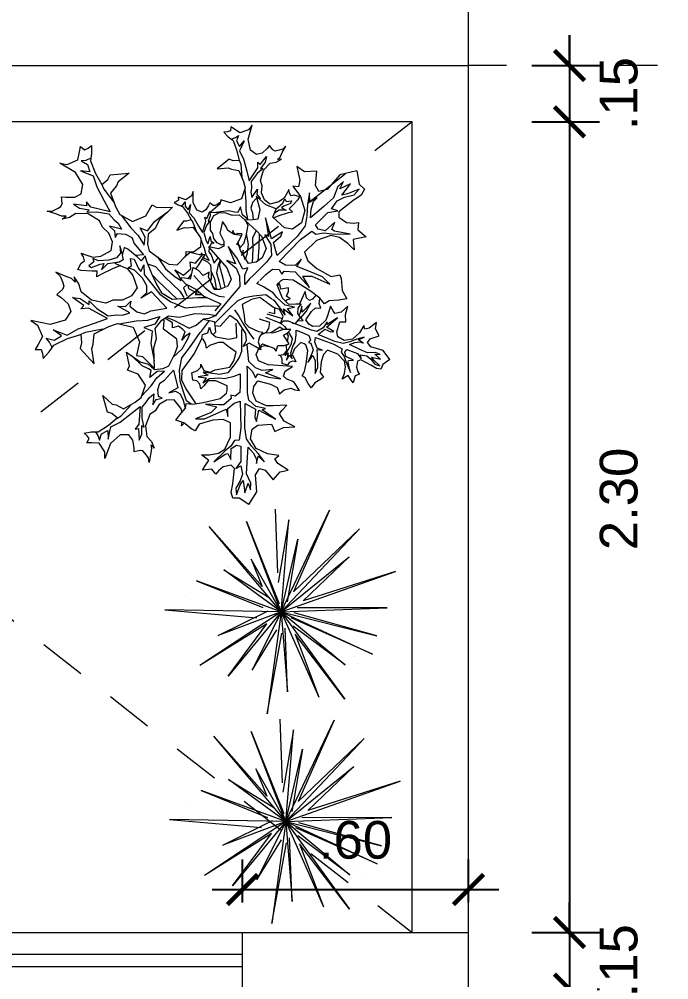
# Model space of a CAD drawing. Header units: millimetres. Extents: x -59 to 123, y 54 to 155.
# Drawn here: x -47.448 to -45.724, y 148.107 to 150.655 of the extents above; entities that cross this region are included whole.
import ezdxf

# ---------------------------------------------------------------- set-up
doc = ezdxf.new("R2010")
doc.units = ezdxf.units.MM
for name, pattern in [('ACAD_ISO02W100', [15, 12, -3]), ('CONTINUA', [0]), ('DASHED', [0.75, 0.5, -0.25]), ('HIDDEN2', [0.1875, 0.125, -0.0625])]:
    doc.linetypes.add(name, pattern=pattern)
doc.layers.get('0').update_dxf_attribs({"lineweight": 9})
doc.layers.get('Defpoints').update_dxf_attribs({"lineweight": 0})
doc.layers.add('A-COT', color=8, linetype='Continuous')
doc.layers.add('A-PROY', color=8, linetype='HIDDEN2')
for name, color, linetype, lineweight in [('arboles', 94, 'Continuous', 9), ('EJES', 6, 'ACAD_ISO02W100', 5), ('murobajo', 7, 'Continuous', 30), ('MUROS', 7, 'Continuous', 80), ('vegetacion', 95, 'Continuous', 0), ('VENTANA BAJA', 150, 'Continuous', 20)]:
    doc.layers.add(name, color=color, linetype=linetype, lineweight=lineweight)
doc.styles.add('style1', font='arial.ttf', dxfattribs={"height": 0.1})
doc.dimstyles.new('luis1', dxfattribs={"dimtxt": 0.1, "dimasz": 0.08, "dimexe": 0.08, "dimexo": 0.08, "dimgap": 0.08, "dimtad": 2, "dimzin": 4, "dimdsep": 46, "dimtxsty": 'style1', "dimblk": 'ARCHTICK', "dimcen": 2, "dimdle": 0.08, "dimclrd": 256, "dimclre": 256, "dimclrt": 256, "dimadec": 0, "dimazin": 1, "dimtfac": 1, "dimtix": 1, "dimtmove": 0, "dimatfit": 3, "dimfxl": 1, "dimtolj": 1, "dimarcsym": 0})

# ---------------------------------------------------------------- blocks, each defined once
blk = doc.blocks.new('PLANTA23')
at = {"lineweight": 13}
for points in [[(0.0278, 0.4847), (0.0266, 0.4735), (0.0187, 0.4712), (0.0091, 0.4706), (0.0208, 0.4581), (0.0335, 0.4482), (0.0438, 0.4209), (0.0498, 0.3947), (0.0334, 0.3944), (0.0231, 0.3982), (-0.009, 0.3733), (0.0206, 0.3758), (0.0291, 0.372), (0.0489, 0.3688), (0.0609, 0.3398), (0.0655, 0.3223), (0.0559, 0.2931), (0.0269, 0.2828), (0.0012, 0.2906), (-0.0018, 0.2795), (-0.0268, 0.2578), (0.013, 0.2564), (0.031, 0.2498), (0.0501, 0.2509), (0.0652, 0.2365), (0.0725, 0.2233), (0.0662, 0.1905), (0.0613, 0.1742), (0.0514, 0.1636)], [(0.1405, 0.2432), (0.1557, 0.2491), (0.1803, 0.2569), (0.1916, 0.2591), (0.1824, 0.2673), (0.1904, 0.2748), (0.2066, 0.2916), (0.2103, 0.2984), (0.1957, 0.3032), (0.187, 0.3018), (0.183, 0.3097), (0.1815, 0.3184), (0.1769, 0.309), (0.1695, 0.2954), (0.1553, 0.2855), (0.1308, 0.2794), (0.1165, 0.2911), (0.1093, 0.3096), (0.1108, 0.3277), (0.1061, 0.3417), (0.114, 0.3692), (0.1319, 0.3877), (0.1476, 0.3906), (0.1618, 0.3988), (0.1513, 0.3974), (0.1585, 0.4041), (0.1641, 0.4161), (0.1734, 0.4331), (0.1653, 0.4256), (0.1522, 0.4217), (0.1452, 0.4202), (0.1392, 0.423), (0.1301, 0.4345), (0.1238, 0.4269), (0.1103, 0.4144), (0.0955, 0.4106), (0.0794, 0.4224), (0.0735, 0.452), (0.0843, 0.4889), (0.0743, 0.4763), (0.0515, 0.4684), (0.0371, 0.4784), (0.0278, 0.4847)], [(0.0287, 0.4519), (0.0398, 0.4557), (0.0478, 0.4615), (0.043, 0.447), (0.0503, 0.432), (0.0629, 0.4472), (0.0507, 0.4207), (0.0613, 0.3987), (0.0697, 0.3664), (0.0766, 0.341), (0.0995, 0.3758), (0.0991, 0.3905), (0.105, 0.3842), (0.1221, 0.4053), (0.119, 0.3907), (0.1063, 0.3738), (0.1133, 0.3736), (0.0972, 0.3602), (0.0817, 0.3391), (0.082, 0.3226), (0.0808, 0.3114), (0.0837, 0.2974), (0.0984, 0.3195), (0.097, 0.3048), (0.1061, 0.2932), (0.0967, 0.2961), (0.085, 0.2835), (0.0802, 0.2689), (0.0849, 0.2566), (0.0864, 0.2379)], [(-0.3711, 0.4322), (-0.3604, 0.4231), (-0.3512, 0.4276), (-0.342, 0.4353), (-0.342, 0.4139), (-0.345, 0.394), (-0.3312, 0.3603), (-0.3144, 0.3312), (-0.2991, 0.345), (-0.2929, 0.3572), (-0.2424, 0.3618), (-0.2715, 0.3389), (-0.2761, 0.3282), (-0.2914, 0.3083), (-0.2776, 0.2716), (-0.2669, 0.2517), (-0.2332, 0.2333), (-0.198, 0.2486), (-0.1811, 0.2777), (-0.1688, 0.27), (-0.1275, 0.2716), (-0.1627, 0.2364), (-0.1734, 0.2149), (-0.1918, 0.1996), (-0.1934, 0.1736), (-0.1888, 0.1553), (-0.1551, 0.1308), (-0.1367, 0.1201), (-0.1152, 0.1185), (-0.0907, 0.143), (-0.08, 0.1522), (-0.0555, 0.1461), (-0.0417, 0.1461), (-0.0585, 0.1185), (-0.0666, 0.1076)], [(-0.2653, 0.1164), (-0.2868, 0.1078), (-0.3159, 0.094), (-0.3282, 0.0864), (-0.3267, 0.1017), (-0.3404, 0.1017), (-0.3696, 0.1032), (-0.3787, 0.1063), (-0.3696, 0.1231), (-0.3604, 0.1292), (-0.3634, 0.14), (-0.3696, 0.1491), (-0.3573, 0.1445), (-0.3389, 0.1384), (-0.3175, 0.1415), (-0.2899, 0.1568), (-0.2868, 0.1797), (-0.296, 0.2027), (-0.3129, 0.218), (-0.3205, 0.2348), (-0.3512, 0.2532), (-0.3833, 0.2547), (-0.4002, 0.244), (-0.4201, 0.2394), (-0.4094, 0.2471), (-0.4216, 0.2471), (-0.437, 0.2532), (-0.46, 0.2608), (-0.4462, 0.2608), (-0.4308, 0.2685), (-0.4232, 0.2731), (-0.4201, 0.2807), (-0.4216, 0.2991), (-0.4094, 0.2976), (-0.3864, 0.2976), (-0.3696, 0.3068), (-0.365, 0.3312), (-0.3849, 0.3634), (-0.4262, 0.3879), (-0.4063, 0.3848), (-0.3787, 0.397), (-0.3742, 0.4185), (-0.3711, 0.4322)], [(-0.3439, 0.4014), (-0.3573, 0.3955), (-0.3696, 0.394), (-0.3527, 0.3848), (-0.3466, 0.3649), (-0.3711, 0.368), (-0.3374, 0.3542), (-0.3282, 0.3251), (-0.3083, 0.2884), (-0.2929, 0.2593), (-0.3435, 0.2716), (-0.3558, 0.2853), (-0.3558, 0.2746), (-0.3895, 0.2792), (-0.3742, 0.2685), (-0.3481, 0.2639), (-0.3542, 0.2578), (-0.3282, 0.2593), (-0.296, 0.2532), (-0.2822, 0.2379), (-0.2715, 0.2287), (-0.2623, 0.2134), (-0.2945, 0.2211), (-0.2807, 0.2088), (-0.2792, 0.1905), (-0.273, 0.2012), (-0.2516, 0.1996), (-0.2347, 0.1905), (-0.2286, 0.1751), (-0.2041, 0.1445), (-0.2254, 0.1427)], [(0.0495, 0.3964), (0.0538, 0.3851), (0.057, 0.3512)], [(0.3618, 0.3674), (0.3167, 0.3574), (0.2835, 0.3178), (0.2609, 0.3128), (0.2523, 0.3284), (0.2561, 0.3665), (0.2231, 0.3651), (0.2024, 0.3791), (0.2109, 0.3426), (0.2073, 0.3253), (0.1917, 0.3272), (0.2123, 0.2993), (0.2242, 0.2628), (0.2153, 0.23), (0.1909, 0.2128), (0.1701, 0.2165), (0.1391, 0.2444), (0.1479, 0.2669), (0.1203, 0.2775), (0.0944, 0.3003), (0.1046, 0.2655), (0.0992, 0.2396), (0.0871, 0.2379), (0.0645, 0.2364), (0.0955, 0.2084), (0.1093, 0.1944), (0.1212, 0.1614), (0.1106, 0.1372), (0.095, 0.1252), (0.0741, 0.1219), (0.0536, 0.1568), (0.0468, 0.1776), (0.0556, 0.1966), (0.0365, 0.1985), (0.0193, 0.209), (0.0142, 0.2212), (0.0056, 0.2334), (-0.0016, 0.2023), (0.0087, 0.1814), (0.0086, 0.1675), (-0.0053, 0.1607), (-0.0313, 0.1661), (0.0169, 0.1103), (0.0288, 0.0807), (0.02, 0.0617), (0.0173, 0.0607)], [(0.3618, 0.3674), (0.3685, 0.3327), (0.3823, 0.3187), (0.3735, 0.3032), (0.3509, 0.2878), (0.3143, 0.2586), (0.3142, 0.2448), (0.3349, 0.2307), (0.3539, 0.2288), (0.3661, 0.2305), (0.3642, 0.2114), (0.3866, 0.1922), (0.3692, 0.1888), (0.3519, 0.1855), (0.3552, 0.1578), (0.3379, 0.1752), (0.3155, 0.191), (0.293, 0.1964), (0.2548, 0.1828), (0.2234, 0.1519), (0.2319, 0.1293), (0.256, 0.1083), (0.294, 0.0872), (0.3166, 0.0922), (0.32, 0.0818), (0.3232, 0.0506), (0.3352, 0.0279), (0.3144, 0.0246), (0.2884, 0.0231), (0.2762, 0.0146), (0.2641, 0.0303), (0.2383, 0.0495), (0.1934, 0.0776), (0.1674, 0.0796), (0.1605, 0.0762), (0.15, 0.0658), (0.1636, 0.0311), (0.1808, 0.0136), (0.1999, 0.0152), (0.2138, 0.0151), (0.205, 0.003), (0.2049, -0.0109), (0.2118, -0.0213), (0.1978, -0.0385), (0.1805, -0.0315), (0.1667, -0.0313), (0.1597, -0.0382), (0.1668, -0.0175), (0.1565, -0.0001), (0.1409, 0.0053), (0.1246, 0.0171)], [(-0.3154, 0.333), (-0.3098, 0.319), (-0.2838, 0.2853)], [(0.3679, 0.3194), (0.3375, 0.3063), (0.3218, 0.3028), (0.345, 0.3329), (0.3171, 0.3198), (0.3269, 0.3391), (0.3111, 0.3259), (0.3, 0.2958), (0.2744, 0.273), (0.2391, 0.243), (0.2405, 0.266), (0.2467, 0.2865), (0.2564, 0.2961), (0.237, 0.2842), (0.2359, 0.3096), (0.2309, 0.2782), (0.2294, 0.2479), (0.2244, 0.2214), (0.2037, 0.1937), (0.1501, 0.1433), (0.1406, 0.1773), (0.1601, 0.194), (0.165, 0.2061), (0.1359, 0.187), (0.1193, 0.2428), (0.1274, 0.1931), (0.1178, 0.198), (0.1333, 0.1725), (0.1356, 0.1434), (0.1221, 0.1254), (0.0864, 0.0905)], [(0.0031, 0.29), (0.0032, 0.2904), (-0.0011, 0.2833), (-0.0097, 0.2778), (-0.0145, 0.2753), (-0.0193, 0.2761), (-0.0283, 0.2826), (-0.0313, 0.2758), (-0.0384, 0.264), (-0.0484, 0.2582), (-0.0624, 0.2635), (-0.0727, 0.2836), (-0.0725, 0.3125), (-0.0771, 0.3013), (-0.0919, 0.2909), (-0.1043, 0.2952), (-0.1124, 0.2979)], [(0.0645, 0.3191), (0.0677, 0.2858), (0.067, 0.2633), (0.0722, 0.2397), (0.0587, 0.2506), (0.0534, 0.2724), (0.0459, 0.2571), (0.0382, 0.2582), (0.0218, 0.2614), (-0.0121, 0.2573)], [(0.1041, 0.0764), (0.1207, 0.0927), (0.1377, 0.1071), (0.1559, 0.1057), (0.163, 0.0936), (0.1691, 0.102), (0.1982, 0.0994), (0.209, 0.0884), (0.2366, 0.0579), (0.2187, 0.0883), (0.2429, 0.0881), (0.2899, 0.0671), (0.2707, 0.0867), (0.226, 0.1052), (0.2031, 0.1138), (0.2153, 0.1331), (0.1983, 0.1163), (0.1729, 0.1177), (0.156, 0.1275), (0.2121, 0.1852), (0.2425, 0.2079), (0.2533, 0.1993), (0.2739, 0.2028), (0.2957, 0.2002), (0.3441, 0.1998), (0.303, 0.2074), (0.2958, 0.2123), (0.3031, 0.2316), (0.2776, 0.2088), (0.2595, 0.2126), (0.2523, 0.2248), (0.2852, 0.2572), (0.3118, 0.2618), (0.2949, 0.2668), (0.3096, 0.2884), (0.329, 0.2979), (0.3545, 0.3038), (0.3679, 0.3194)], [(-0.1124, 0.2979), (-0.111, 0.2896), (-0.1162, 0.2863), (-0.123, 0.2839), (-0.112, 0.2773), (-0.1008, 0.2727), (-0.0878, 0.2552), (-0.0781, 0.2375), (-0.0899, 0.2339), (-0.0981, 0.2345), (-0.1161, 0.21), (-0.0953, 0.2178), (-0.0884, 0.2169), (-0.0734, 0.2186), (-0.0588, 0.2001), (-0.0519, 0.1884), (-0.0529, 0.1654), (-0.0717, 0.152), (-0.0919, 0.1524), (-0.0918, 0.1437), (-0.0951, 0.1386)], [(-0.105, 0.2744), (-0.0978, 0.2794), (-0.0932, 0.2853), (-0.0937, 0.2738), (-0.0854, 0.2644), (-0.0794, 0.278), (-0.0827, 0.2564), (-0.0706, 0.2427), (-0.058, 0.221), (-0.0478, 0.2042), (-0.0384, 0.2339), (-0.0417, 0.2445), (-0.0362, 0.2412), (-0.0281, 0.2599), (-0.0273, 0.2487), (-0.033, 0.2339), (-0.028, 0.2352), (-0.0368, 0.2223), (-0.0437, 0.2038), (-0.0401, 0.192), (-0.0387, 0.1837), (-0.0337, 0.1742), (-0.0276, 0.1931), (-0.0256, 0.1822), (-0.0167, 0.1757), (-0.0241, 0.1759), (-0.0299, 0.1644), (-0.0304, 0.1529), (-0.0245, 0.145), (-0.0164, 0.1229), (-0.0062, 0.137)], [(0.1476, 0.267), (0.1486, 0.2675), (0.1655, 0.2817), (0.1711, 0.2936), (0.1744, 0.2866), (0.1883, 0.2879), (0.1863, 0.281), (0.1679, 0.2738), (0.1617, 0.2697), (0.1744, 0.2632), (0.1554, 0.2638), (0.1435, 0.2557)], [(-0.2633, 0.2497), (-0.2378, 0.2165), (-0.2179, 0.1966), (-0.2025, 0.1706), (-0.1995, 0.192), (-0.2133, 0.2165), (-0.1934, 0.2088), (-0.1872, 0.2165), (-0.175, 0.2333), (-0.1405, 0.2585)], [(0.0086, 0.1735), (0.0039, 0.1708), (-0.0088, 0.1763), (-0.0177, 0.1882), (-0.0204, 0.2016), (-0.0266, 0.2107), (-0.0266, 0.2322), (-0.0174, 0.2492), (-0.0067, 0.2545), (-0.0042, 0.257)], [(-0.0787, 0.2386), (-0.0732, 0.2313), (-0.064, 0.2075)], [(0.05, 0.1677), (0.052, 0.1687), (0.0436, 0.1726), (0.0479, 0.1797), (0.0562, 0.1951), (0.0574, 0.2008), (0.0459, 0.2013), (0.0399, 0.1985), (0.0354, 0.2034), (0.0326, 0.2094), (0.0312, 0.2018)], [(0.0952, 0.2088), (0.0852, 0.1899), (0.0859, 0.1604), (0.0839, 0.1235)], [(-0.052, 0.1859), (-0.0429, 0.1625), (-0.0388, 0.1461), (-0.0302, 0.1302), (-0.0422, 0.1353), (-0.0451, 0.1405)], [(0.0684, 0.2019), (0.0733, 0.1721), (0.0698, 0.1454), (0.0659, 0.1316), (0.0612, 0.1456), (0.0607, 0.1569), (0.0583, 0.1487)], [(0.1005, 0.1294), (0.1025, 0.1642), (0.1032, 0.2007)], [(-0.0349, 0.0311), (-0.0602, 0.0306), (-0.128, 0.0265), (-0.1549, 0.042), (-0.1704, 0.0699), (-0.1823, 0.0945), (-0.1956, 0.1273), (-0.1999, 0.1426), (-0.21, 0.129), (-0.2212, 0.1393), (-0.246, 0.1596), (-0.2557, 0.164), (-0.2607, 0.1435), (-0.2578, 0.1317), (-0.2683, 0.1253), (-0.2801, 0.1224), (-0.2667, 0.117), (-0.2473, 0.1083), (-0.2321, 0.0899), (-0.2211, 0.057), (-0.2357, 0.0361), (-0.2602, 0.0243), (-0.2853, 0.0244), (-0.304, 0.0165), (-0.3425, 0.0243), (-0.3697, 0.047), (-0.3754, 0.0682), (-0.3882, 0.0867), (-0.3852, 0.0726), (-0.3951, 0.0817), (-0.4121, 0.0881), (-0.4364, 0.099), (-0.4252, 0.0887), (-0.4185, 0.0711), (-0.4157, 0.0617), (-0.4189, 0.0532), (-0.4337, 0.0395), (-0.4227, 0.0316), (-0.404, 0.0145), (-0.3972, -0.0054), (-0.4116, -0.0287), (-0.4517, -0.04), (-0.5034, -0.0291), (-0.485, -0.0414), (-0.4717, -0.0719), (-0.4839, -0.0926), (-0.4916, -0.1061)], [(-0.2599, 0.1469), (-0.2669, 0.169), (-0.2654, 0.1491), (-0.2761, 0.1369), (-0.296, 0.1308), (-0.3236, 0.1292), (-0.3389, 0.1354), (-0.3358, 0.1262), (-0.3496, 0.1155), (-0.342, 0.1109), (-0.319, 0.1201), (-0.3098, 0.1216), (-0.3159, 0.1048), (-0.2991, 0.1216), (-0.2684, 0.1262), (-0.2663, 0.1265)], [(0.0874, 0.0912), (0.077, 0.081), (0.0648, 0.0666), (0.065, 0.0908), (0.0724, 0.1101), (0.0591, 0.1065), (0.0435, 0.1369), (0.0208, 0.1674), (0.0398, 0.1212), (0.0169, 0.1299), (0.0421, 0.1091), (0.0505, 0.0885), (0.0505, 0.0869)], [(-0.4467, -0.1013), (-0.4532, -0.0865), (-0.462, -0.0762), (-0.4415, -0.0813), (-0.4217, -0.0697), (-0.4439, -0.054), (-0.4063, -0.0678), (-0.3773, -0.0511), (-0.3338, -0.0361), (-0.2998, -0.0239), (-0.3499, 0.0038), (-0.3701, 0.0017), (-0.3621, 0.0104), (-0.3929, 0.0317), (-0.3725, 0.029), (-0.3479, 0.0134), (-0.3484, 0.0229), (-0.3284, 0.0023), (-0.2977, -0.0166), (-0.2752, -0.0145), (-0.2597, -0.015), (-0.2408, -0.0094), (-0.2726, 0.0083), (-0.2523, 0.008), (-0.2374, 0.0217), (-0.2404, 0.0085), (-0.2219, -0.0062), (-0.2014, -0.0113), (-0.1851, -0.0034), (-0.1424, 0.0032), (-0.1825, 0.0468), (-0.2116, 0.03), (-0.1956, 0.045), (-0.1952, 0.0629), (-0.2068, 0.0827), (-0.228, 0.1044), (-0.245, 0.1108), (-0.2357, 0.116), (-0.2389, 0.1349), (-0.2293, 0.133), (-0.2175, 0.1084), (-0.2111, 0.1004), (-0.2036, 0.1186), (-0.2024, 0.0924), (-0.181, 0.0659), (-0.1608, 0.0405), (-0.1313, 0.0204), (-0.114, 0.0129)], [(-0.1667, 0.1392), (-0.1459, 0.1078), (-0.1198, 0.0864), (-0.1045, 0.0772), (-0.1122, 0.094), (-0.1213, 0.1048), (-0.0984, 0.091), (-0.0907, 0.0971), (-0.0784, 0.1078), (-0.08, 0.1262), (-0.0662, 0.1231), (-0.0463, 0.1461)], [(-0.0483, 0.1461), (-0.0505, 0.15), (-0.0512, 0.1461)], [(-0.0494, 0.1334), (-0.0485, 0.1337), (-0.0346, 0.1264), (-0.0266, 0.1184), (-0.0245, 0.0935), (-0.0247, 0.0807), (-0.027, 0.0761)], [(-0.0009, 0.1309), (-0.006, 0.1188), (-0.0106, 0.0969), (-0.0041, 0.0758), (0.0007, 0.0545)], [(-0.0075, 0.1385), (-0.0085, 0.1376), (-0.0061, 0.1369)], [(0.0122, 0.0588), (0.0071, 0.0819), (-0.0024, 0.1177), (0.0012, 0.1284)], [(-0.1932, 0.1213), (-0.1719, 0.1139), (-0.1474, 0.0864), (-0.1076, 0.0481), (-0.0968, 0.0313)], [(0.0154, 0.06), (-0.0026, 0.0532), (-0.0165, 0.0533), (-0.0318, 0.0864), (-0.03, 0.0985), (-0.0457, 0.09), (-0.0594, 0.1039), (-0.0732, 0.111), (-0.0804, 0.0799), (-0.0942, 0.0834), (-0.1069, 0.0835), (-0.0926, 0.0678), (-0.0886, 0.0658)], [(-0.0252, 0.1021), (-0.0156, 0.0816), (-0.0126, 0.0616), (-0.0111, 0.0533), (-0.0189, 0.0601), (-0.0216, 0.0681), (-0.0216, 0.0644)], [(-0.1149, 0.0273), (-0.1658, 0.0757), (-0.1806, 0.091)], [(-0.0773, 0.0932), (-0.0861, 0.0813)], [(-0.0709, 0.0903), (-0.0504, 0.0671), (-0.0397, 0.0564), (-0.0236, 0.044), (-0.0039, 0.035), (0.0112, 0.0332)], [(0.0505, 0.0868), (0.0515, 0.0606), (0.0259, 0.0306), (-0.0134, -0.0158)], [(-0.0888, 0.0657), (-0.0984, 0.0573), (-0.0892, 0.0359)], [(-0.0871, 0.065), (-0.065, 0.0537), (-0.0445, 0.0354), (0.0006, 0.0151), (-0.0151, -0.0039)], [(-0.0865, 0.0647), (-0.0846, 0.0558), (-0.0647, 0.0447)], [(-0.062, 0.0511), (-0.0632, 0.0471), (-0.0675, 0.04), (-0.0498, 0.0401)], [(0.1379, 0.0276), (0.142, 0.0248), (0.172, -0.0154), (0.1672, 0.0016), (0.1925, -0.0168), (0.1781, 0.0027), (0.1963, 0.0062), (0.1721, 0.0112), (0.1493, 0.032), (0.1397, 0.0442), (0.1144, 0.0601), (0.0963, 0.0687), (0.1018, 0.0742)], [(0.1731, 0.0215), (0.1772, 0.0263), (0.1849, 0.0285), (0.1757, 0.0355), (0.1803, 0.0474), (0.1808, 0.0575), (0.1604, 0.0535), (0.1588, 0.0627), (0.1552, 0.0709), (0.1516, 0.0618)], [(-0.0545, 0.0443), (-0.0661, 0.0423)], [(-0.0161, -0.0372), (0.0232, 0.0016), (0.0452, 0.0232), (0.0634, 0.0315), (0.0876, 0.0361), (0.1203, 0.0395), (0.1366, 0.0284)], [(0.1242, 0.0174), (0.1047, 0.0316), (0.0821, 0.0265), (0.0578, 0.0129), (0.0628, -0.0166), (0.0644, -0.0357), (0.0732, -0.0447)], [(0.2534, 0.0382), (0.2446, 0.0276), (0.2363, 0.0239), (0.2285, 0.0304), (0.2248, 0.0473), (0.2098, 0.0151)], [(0.4495, -0.1329), (0.4315, -0.1087), (0.3991, -0.0995), (0.3901, -0.0875), (0.3971, -0.0782), (0.4208, -0.0702), (0.4111, -0.051), (0.4139, -0.035), (0.3945, -0.0497), (0.3832, -0.0522), (0.3802, -0.0424), (0.3691, -0.0621), (0.3505, -0.0789), (0.3286, -0.0824), (0.3119, -0.0725), (0.3085, -0.0591), (0.3169, -0.0332), (0.3326, -0.0325), (0.3316, -0.0132), (0.3382, 0.0083), (0.3202, -0.0071), (0.3034, -0.0108), (0.2991, -0.004), (0.2922, 0.009), (0.2838, -0.0169), (0.2792, -0.0288), (0.2627, -0.0447), (0.2455, -0.0449), (0.2342, -0.0388), (0.2267, -0.0273), (0.2419, -0.0057), (0.2525, 0.0039), (0.2661, 0.0037), (0.2622, 0.0155), (0.2638, 0.0286), (0.2647, 0.0295)], [(-0.1132, 0.0126), (-0.0936, 0.0041), (-0.0533, 0.0082), (-0.0482, 0.0084)], [(-0.0472, 0.0084), (-0.0041, 0.0094)], [(-0.0094, 0.0196), (-0.0095, 0.0189)], [(0.1435, 0.0044), (0.1434, -0.012), (0.128, -0.0077)], [(0.204, -0.0309), (0.2057, -0.0301), (0.2191, -0.0294), (0.2135, -0.0224), (0.2274, -0.005), (0.2394, 0.0166), (0.2171, -0.007), (0.2161, 0.0089), (0.2105, -0.0116), (0.2075, -0.0148)], [(-0.4916, -0.1061), (-0.4761, -0.1066), (-0.4721, -0.1172), (-0.4703, -0.1302), (-0.4544, -0.1128), (-0.4421, -0.0944), (-0.4059, -0.0773), (-0.3706, -0.0663), (-0.3684, -0.0888), (-0.3726, -0.1033), (-0.335, -0.1446), (-0.3415, -0.1044), (-0.3373, -0.0923), (-0.3349, -0.0647), (-0.2965, -0.0452), (-0.273, -0.037), (-0.232, -0.0472), (-0.2148, -0.0858), (-0.2227, -0.1219), (-0.2071, -0.1248), (-0.1747, -0.1567), (-0.1771, -0.102), (-0.1699, -0.0767), (-0.1734, -0.0506), (-0.1553, -0.0284), (-0.138, -0.0169), (-0.1082, -0.0203)], [(-0.3546, -0.3535), (-0.3481, -0.3426), (-0.3535, -0.3351), (-0.3617, -0.3282), (-0.3427, -0.3249), (-0.3246, -0.3246), (-0.2969, -0.3072), (-0.2737, -0.2878), (-0.2882, -0.2763), (-0.3, -0.2727), (-0.3118, -0.2286), (-0.287, -0.2509), (-0.2768, -0.2533), (-0.2568, -0.2639), (-0.2264, -0.246), (-0.2103, -0.2335), (-0.1992, -0.2008), (-0.2182, -0.1719), (-0.2465, -0.1614), (-0.2416, -0.1493), (-0.2493, -0.1129), (-0.2127, -0.1387), (-0.1921, -0.145), (-0.1757, -0.159), (-0.1524, -0.1563), (-0.1368, -0.1494), (-0.1202, -0.1158), (-0.1135, -0.0979), (-0.1155, -0.0786), (-0.1409, -0.0606), (-0.1507, -0.0525), (-0.149, -0.0298), (-0.1499, -0.0248)], [(-0.2685, -0.0381), (-0.2232, -0.0301), (-0.1923, -0.0288), (-0.1605, -0.019), (-0.174, -0.0387), (-0.2033, -0.0483), (-0.1815, -0.0569), (-0.1822, -0.0677), (-0.1848, -0.0904), (-0.1756, -0.1365)], [(-0.126, -0.1274), (-0.1013, -0.1041), (-0.0863, -0.0778), (-0.0805, -0.0628), (-0.0942, -0.0721), (-0.1023, -0.0819), (-0.0936, -0.0594), (-0.1002, -0.0536), (-0.1116, -0.0444), (-0.1276, -0.0485), (-0.127, -0.0358), (-0.1477, -0.0233)], [(-0.1436, -0.0206), (-0.1241, -0.0283), (-0.0828, -0.0492), (-0.0645, -0.0418), (-0.0458, -0.026)], [(-0.1082, -0.0203), (-0.0679, -0.0103), (-0.0309, -0.0122), (-0.0116, -0.0162), (-0.0304, -0.0241), (-0.0458, -0.026), (-0.0169, -0.0319), (-0.0152, -0.0426), (-0.0132, -0.0604), (-0.0194, -0.0661)], [(0.0737, -0.0452), (0.0747, -0.0462), (0.1006, -0.0585), (0.1127, -0.0604), (0.104, -0.0724), (0.1004, -0.0863), (0.1072, -0.1071), (0.0917, -0.0983), (0.0761, -0.0895), (0.0605, -0.0981), (0.0693, -0.0825), (0.0677, -0.0635), (0.0454, -0.0304), (0.0247, -0.0163), (-0.001, -0.0445)], [(0.0371, -0.0006), (0.0487, -0.0176), (0.0621, -0.0408), (0.08, -0.0675), (0.0889, -0.0791)], [(0.1196, -0.0206), (0.1414, -0.0291), (0.1602, -0.0364), (0.17, -0.045), (0.1758, -0.0533)], [(0.1644, -0.0244), (0.1594, -0.0229), (0.1239, -0.0127)], [(0.4226, -0.1493), (0.4067, -0.1348), (0.4004, -0.1263), (0.4245, -0.1321), (0.4093, -0.119), (0.4234, -0.1197), (0.4113, -0.1138), (0.3904, -0.1152), (0.37, -0.1061), (0.3427, -0.0931), (0.3568, -0.0878), (0.3706, -0.086), (0.379, -0.0892), (0.3667, -0.0808), (0.3815, -0.0734), (0.3615, -0.0788), (0.3431, -0.086), (0.3259, -0.0901), (0.3039, -0.0852), (0.2597, -0.0667), (0.2773, -0.052), (0.2925, -0.0592), (0.301, -0.0589), (0.2818, -0.0466), (0.3106, -0.0219), (0.2832, -0.04), (0.2836, -0.0329), (0.2725, -0.049), (0.2558, -0.0581), (0.2415, -0.0549), (0.2031, -0.0399), (0.1912, -0.0365), (0.192, -0.0362)], [(-0.0503, -0.0575), (-0.0503, -0.0575), (-0.0293, -0.0294)], [(-0.0495, -0.0771), (-0.048, -0.0661), (-0.0331, -0.0618), (-0.0288, -0.0469), (-0.0246, -0.0618), (-0.0118, -0.0725), (0.0223, -0.0789), (0.0437, -0.0746), (0.0415, -0.0363)], [(-0.0152, -0.0428), (-0.001, -0.0445)], [(0.1207, -0.0631), (0.1284, -0.0508), (0.1312, -0.0347), (0.1038, -0.0258)], [(0.1667, -0.0535), (0.1574, -0.0466), (0.1412, -0.0575), (0.1323, -0.0624)], [(-0.3728, -0.067), (-0.3578, -0.0598), (-0.3117, -0.0518)], [(-0.0777, -0.2509), (-0.0901, -0.2421), (-0.0988, -0.2157), (-0.1073, -0.1905), (-0.1082, -0.1613), (-0.1027, -0.1282), (-0.082, -0.1022), (-0.0542, -0.061), (-0.0503, -0.0575)], [(0.0556, -0.0534), (0.0556, -0.0846), (0.0556, -0.1114), (0.0496, -0.1278), (0.0377, -0.1456), (0.0199, -0.1679), (-0.0025, -0.1724), (-0.0456, -0.1664), (-0.0322, -0.1739), (-0.059, -0.1783), (-0.0382, -0.1813), (-0.0471, -0.1947), (-0.0293, -0.1828), (-0.0025, -0.1813), (0.0109, -0.1828), (0.0362, -0.1768), (0.0526, -0.1709), (0.0526, -0.2006), (0.0511, -0.22), (0.0392, -0.2304), (0.0273, -0.2274), (0.0288, -0.2363), (0.0094, -0.2527), (-0.004, -0.2527), (-0.0397, -0.2512), (-0.0099, -0.2586), (-0.0248, -0.2735), (-0.0665, -0.2898), (-0.0427, -0.2898), (-0.004, -0.2735), (0.0154, -0.2646), (0.0199, -0.2839), (0.0199, -0.2631), (0.0362, -0.2482), (0.0526, -0.2437), (0.0541, -0.3136), (0.0496, -0.3464), (0.0377, -0.3478), (0.0273, -0.3627), (0.0124, -0.3746), (-0.0174, -0.4044), (0.0124, -0.3835), (0.0199, -0.382), (0.0273, -0.3984), (0.0288, -0.3687), (0.0422, -0.3597), (0.0541, -0.3627), (0.0541, -0.4029), (0.0407, -0.4222), (0.0541, -0.4148), (0.0586, -0.4371), (0.0526, -0.4549), (0.0407, -0.4742), (0.0422, -0.4921)], [(0.0756, -0.5176), (0.097, -0.4835), (0.0927, -0.4388), (0.1034, -0.4218), (0.1183, -0.426), (0.1396, -0.4516), (0.1588, -0.4303), (0.1801, -0.426), (0.1524, -0.409), (0.1439, -0.3962), (0.1546, -0.3877), (0.1247, -0.3834), (0.0948, -0.3685), (0.0799, -0.343), (0.0842, -0.3174), (0.0991, -0.3068), (0.1354, -0.3046), (0.1439, -0.3238), (0.1673, -0.3131), (0.1972, -0.311), (0.1695, -0.2961), (0.1567, -0.2769), (0.1631, -0.2684), (0.1759, -0.2535), (0.1396, -0.2556), (0.1226, -0.2556), (0.0948, -0.2429), (0.0863, -0.2216), (0.0884, -0.2045), (0.0991, -0.1896), (0.1332, -0.1981), (0.1503, -0.2066), (0.1567, -0.2237), (0.1695, -0.213), (0.1865, -0.2088), (0.1972, -0.213), (0.21, -0.2152), (0.1951, -0.1917), (0.1759, -0.1853), (0.1673, -0.1768), (0.1716, -0.164), (0.1908, -0.1513), (0.1268, -0.147), (0.1012, -0.1364), (0.0948, -0.1193), (0.1034, -0.1002), (0.1119, -0.0916), (0.1418, -0.1023), (0.1482, -0.1108), (0.1524, -0.0959), (0.1695, -0.0959), (0.1823, -0.0916), (0.1673, -0.0682), (0.178, -0.0618), (0.1865, -0.0533), (0.1673, -0.0533), (0.1418, -0.0618), (0.1179, -0.0633), (0.1078, -0.0672)], [(0.1801, -0.0597), (0.1899, -0.0767), (0.187, -0.0936), (0.1711, -0.1221), (0.1799, -0.1148), (0.1757, -0.1347), (0.1835, -0.121), (0.1904, -0.1308), (0.187, -0.1151), (0.1932, -0.096), (0.1979, -0.087), (0.2006, -0.0677), (0.2009, -0.0547), (0.2217, -0.0627), (0.2348, -0.069), (0.2388, -0.0802), (0.2335, -0.0877), (0.2402, -0.0891), (0.2463, -0.1071), (0.2427, -0.1165), (0.2319, -0.141), (0.2452, -0.1222), (0.2516, -0.1367), (0.2517, -0.1703), (0.2581, -0.1536), (0.2572, -0.1221), (0.2563, -0.1062), (0.271, -0.1083), (0.2564, -0.1026), (0.2505, -0.0871), (0.2518, -0.0745), (0.3011, -0.0925), (0.3227, -0.1045), (0.3205, -0.1132), (0.3281, -0.1245), (0.3324, -0.1382), (0.3451, -0.1671), (0.3386, -0.1406), (0.3396, -0.135), (0.353, -0.1343), (0.3327, -0.1251), (0.3301, -0.1133), (0.3354, -0.1058), (0.3635, -0.1167), (0.3733, -0.1314), (0.3718, -0.12), (0.3886, -0.1229), (0.3994, -0.1319), (0.4097, -0.1455), (0.4226, -0.1493)], [(0.1779, -0.0847), (0.181, -0.0696), (0.1761, -0.063)], [(-0.0495, -0.0771), (-0.0697, -0.1169), (-0.0833, -0.1353)], [(-0.0174, -0.1615), (-0.0139, -0.1598), (0.0245, -0.1534), (0.0351, -0.1364), (0.0415, -0.1129), (0.0202, -0.098), (0.0074, -0.0874), (-0.0054, -0.0874), (-0.0288, -0.0959), (-0.0374, -0.1023), (-0.0395, -0.0895), (-0.0459, -0.0789), (-0.0495, -0.0771)], [(0.0422, -0.4921), (0.0526, -0.4653), (0.0601, -0.4534), (0.0645, -0.4861), (0.0735, -0.4609), (0.0794, -0.4787), (0.0809, -0.4609), (0.069, -0.4356), (0.0705, -0.4058), (0.0735, -0.3657), (0.0869, -0.3806), (0.0958, -0.3969), (0.0958, -0.4088), (0.1003, -0.3895), (0.1166, -0.4044), (0.1003, -0.382), (0.0824, -0.3627), (0.069, -0.3434), (0.0645, -0.3136), (0.066, -0.2497), (0.0928, -0.2646), (0.0913, -0.2869), (0.0958, -0.2973), (0.1018, -0.2675), (0.1464, -0.2913), (0.1107, -0.2661), (0.1196, -0.2631), (0.0943, -0.2571), (0.075, -0.2408), (0.072, -0.2214), (0.072, -0.1664), (0.0705, -0.1501), (0.0854, -0.1649), (0.0928, -0.1813), (0.0988, -0.1709), (0.1271, -0.1798), (0.1598, -0.1843), (0.1196, -0.1679), (0.139, -0.159), (0.1107, -0.162), (0.0928, -0.1545), (0.075, -0.1382), (0.072, -0.104), (0.0709, -0.0924)], [(0.1281, -0.0974), (0.1285, -0.0989), (0.119, -0.0969), (0.1098, -0.0985), (0.1003, -0.1071)], [(0.4495, -0.1329), (0.4306, -0.1462), (0.426, -0.1581), (0.4144, -0.157), (0.3992, -0.1476), (0.3721, -0.1337), (0.3638, -0.1373), (0.361, -0.1534), (0.3649, -0.1652), (0.3692, -0.172), (0.3573, -0.176), (0.3519, -0.1944), (0.3452, -0.185), (0.3386, -0.1756), (0.323, -0.1849), (0.3288, -0.17), (0.3322, -0.1525), (0.3294, -0.1376), (0.3111, -0.1185), (0.2843, -0.1081), (0.2732, -0.1192), (0.2671, -0.1391), (0.2647, -0.1674), (0.2737, -0.1794), (0.2684, -0.1842), (0.2507, -0.1945), (0.2404, -0.2077), (0.2329, -0.1962), (0.225, -0.1811), (0.2167, -0.1761), (0.2228, -0.1648), (0.2274, -0.1443), (0.2321, -0.1101), (0.2264, -0.0941), (0.2225, -0.0909), (0.2135, -0.0874), (0.1965, -0.1048), (0.1907, -0.1197), (0.1967, -0.1306), (0.2003, -0.1389), (0.1908, -0.1369), (0.1826, -0.1405), (0.1782, -0.1474), (0.1642, -0.1437), (0.1638, -0.1315), (0.1602, -0.1232), (0.1542, -0.1209), (0.1684, -0.1196), (0.176, -0.1088), (0.1751, -0.0981), (0.176, -0.0937)], [(-0.2091, -0.23), (-0.1836, -0.2023), (-0.169, -0.1816), (-0.1483, -0.164), (-0.1677, -0.1646), (-0.1873, -0.1805), (-0.1836, -0.1617), (-0.1913, -0.1574), (-0.2081, -0.1492), (-0.2358, -0.1224)], [(0.0756, -0.5176), (0.0501, -0.5006), (0.033, -0.5006), (0.0287, -0.4857), (0.033, -0.4622), (0.0373, -0.4218), (0.0287, -0.4132), (0.0074, -0.4175), (-0.0054, -0.4282), (-0.0118, -0.4367), (-0.0224, -0.4239), (-0.048, -0.426), (-0.0395, -0.4132), (-0.031, -0.4005), (-0.0502, -0.3856), (-0.0288, -0.3856), (-0.0054, -0.3813), (0.0117, -0.3707), (0.0266, -0.3387), (0.0266, -0.3004), (0.0074, -0.2918), (-0.0203, -0.294), (-0.0566, -0.3046), (-0.0672, -0.3217), (-0.0758, -0.3174), (-0.0971, -0.3004), (-0.1184, -0.294), (-0.1077, -0.2791), (-0.0928, -0.262), (-0.0907, -0.2492), (-0.0736, -0.2514), (-0.0459, -0.2471), (-0.0011, -0.2365), (0.0159, -0.2216), (0.0181, -0.2152), (0.0181, -0.2024), (-0.0118, -0.1896), (-0.0331, -0.1896), (-0.0438, -0.2024), (-0.0523, -0.2109), (-0.0544, -0.1981), (-0.063, -0.1896), (-0.0736, -0.1875), (-0.0758, -0.1683), (-0.0608, -0.1619), (-0.0523, -0.1534), (-0.0523, -0.1449), (-0.0438, -0.1619), (-0.0267, -0.1662), (-0.0185, -0.1621)], [(-0.0831, -0.1351), (-0.1025, -0.1617), (-0.1037, -0.1871), (-0.0914, -0.2102), (-0.0797, -0.2292), (-0.065, -0.2501)], [(-0.3314, -0.3247), (-0.3241, -0.3357), (-0.3209, -0.3463), (-0.3153, -0.3299), (-0.2986, -0.3215), (-0.2976, -0.3437), (-0.2905, -0.3117), (-0.2661, -0.2991), (-0.2366, -0.2758), (-0.2131, -0.2578), (-0.2163, -0.3045), (-0.2266, -0.3175), (-0.2171, -0.3158), (-0.216, -0.3464), (-0.2089, -0.3312), (-0.2088, -0.3074), (-0.2024, -0.3119), (-0.2078, -0.289), (-0.2073, -0.2595), (-0.1958, -0.245), (-0.1893, -0.2341), (-0.1771, -0.2236), (-0.179, -0.2533), (-0.1702, -0.2392), (-0.1542, -0.235), (-0.1646, -0.2312), (-0.1665, -0.2119), (-0.161, -0.1956), (-0.1483, -0.1878), (-0.1249, -0.1614), (-0.1127, -0.2083), (-0.1371, -0.2209), (-0.1196, -0.2165), (-0.1072, -0.2241), (-0.0987, -0.2408), (-0.0936, -0.2629)], [(-0.1015, -0.272), (-0.1049, -0.2615), (-0.1227, -0.2394), (-0.1435, -0.2402), (-0.1625, -0.2518), (-0.1735, -0.2691), (-0.1872, -0.2785), (-0.1988, -0.3085), (-0.1953, -0.3372), (-0.1832, -0.3505), (-0.1761, -0.3675), (-0.1845, -0.3592), (-0.1826, -0.37), (-0.1857, -0.3846), (-0.189, -0.4061), (-0.1911, -0.3939), (-0.2002, -0.3815), (-0.2055, -0.3754), (-0.2127, -0.3738), (-0.2288, -0.378), (-0.2293, -0.3669), (-0.2328, -0.3465), (-0.2435, -0.333), (-0.2659, -0.3326), (-0.2914, -0.3552), (-0.3068, -0.3956), (-0.3071, -0.3775), (-0.3222, -0.3549), (-0.3419, -0.3541), (-0.3546, -0.3535)], [(-0.2751, -0.289), (-0.2635, -0.2818), (-0.2376, -0.2536)], [(-0.0956, -0.3016), (-0.0965, -0.302), (-0.1037, -0.3089), (-0.1018, -0.2989)]]:
    blk.add_lwpolyline(points, dxfattribs=at)
blk = doc.blocks.new('DWW')
at = {"layer": 'arboles', "color": 251}
for p, q in [((303.8119, 165.1333), (303.8053, 165.3022)), ((303.8202, 165.0302), (303.9485, 165.2997)), ((303.9485, 165.2997), (303.8528, 165.0835)), ((303.8202, 165.0302), (303.6293, 165.257)), ((303.6293, 165.257), (303.7699, 165.0977)), ((303.8202, 165.0302), (303.7285, 165.2695)), ((303.7285, 165.2695), (303.815, 165.0517)), ((303.8411, 165.2739), (303.8128, 165.108)), ((303.8202, 165.0302), (303.8411, 165.2739)), ((303.8202, 165.0302), (304.0285, 165.2508)), ((303.8528, 165.0835), (304.0285, 165.2508)), ((303.8202, 165.0302), (303.8648, 165.2228)), ((303.8648, 165.2228), (303.8365, 165.0569)), ((303.9866, 165.2265), (303.9866, 165.2265)), ((303.9973, 165.207), (303.9973, 165.207)), ((303.8202, 165.0302), (303.741, 165.1703)), ((303.741, 165.1703), (303.7699, 165.0977)), ((303.8202, 165.0302), (304.001, 165.176)), ((304.001, 165.176), (303.8785, 165.0594)), ((303.8202, 165.0302), (303.6684, 165.1415)), ((303.6684, 165.1415), (303.7883, 165.068)), ((303.6794, 165.1474), (303.6794, 165.1474)), ((303.8202, 165.0302), (304.1239, 165.1373)), ((303.8733, 165.1506), (303.8733, 165.1506)), ((304.1239, 165.1373), (303.8785, 165.0594)), ((303.8202, 165.0302), (303.5958, 165.1126)), ((303.5958, 165.1126), (303.772, 165.0414)), ((303.6901, 165.1279), (303.6901, 165.1279)), ((303.5661, 165.0715), (303.5661, 165.0715)), ((303.8202, 165.0302), (303.512, 165.0357)), ((303.512, 165.0357), (303.7557, 165.0147)), ((303.8202, 165.0302), (303.6045, 164.8875)), ((303.6534, 164.9674), (303.7854, 165.0332)), ((303.8202, 165.0302), (303.6534, 164.9674)), ((303.8202, 165.0302), (303.6793, 164.86)), ((303.8202, 165.0302), (303.7437, 164.8755)), ((303.8202, 165.0302), (303.7829, 164.7599)), ((303.8202, 165.0302), (304.1016, 165.0411)), ((303.8202, 165.0302), (304.0742, 164.9663)), ((303.8202, 165.0302), (303.9896, 164.7982)), ((303.8202, 165.0302), (304.063, 164.9181)), ((303.8202, 165.0302), (303.9904, 164.8893)), ((303.8202, 165.0302), (303.837, 164.8184)), ((303.8202, 165.0302), (303.92, 164.8042)), ((304.1016, 165.0411), (303.8631, 165.0405)), ((304.063, 164.9181), (303.8468, 165.0139)), ((304.0742, 164.9663), (303.855, 165.0272)), ((303.7824, 164.9984), (303.6045, 164.8875)), ((303.6793, 164.86), (303.7824, 164.9984)), ((303.7437, 164.8755), (303.809, 164.9821)), ((303.837, 164.8184), (303.8305, 164.9872)), ((303.9904, 164.8893), (303.852, 164.9924)), ((303.7829, 164.7599), (303.8223, 164.9739)), ((303.9896, 164.7982), (303.8571, 164.9709)), ((303.8571, 164.9709), (303.92, 164.8042)), ((304.0117, 164.9116), (304.0117, 164.9116)), ((303.6045, 164.8875), (303.6045, 164.8875)), ((304.0225, 164.892), (304.0225, 164.892)), ((303.8984, 164.8357), (303.8984, 164.8357))]:
    blk.add_line(p, q, dxfattribs=at)
blk = doc.blocks.new('_ArchTick')
at = {"color": 0, "linetype": 'ByBlock', "const_width": 0.15}
blk.add_lwpolyline([(-0.5, -0.5), (0.5, 0.5)], dxfattribs=at)
blk = doc.blocks.new('*D167')
at = {"layer": 'A-COT', "linetype": 'Continuous', "lineweight": -2, "transparency": 16777216}
for p, q in [((-54.7556, 151.6095), (-54.7556, 151.7895)), ((-46.2556, 151.6095), (-46.2556, 151.7895)), ((-54.8356, 151.7095), (-46.1756, 151.7095))]:
    blk.add_line(p, q, dxfattribs=at)
at = {"layer": 'Defpoints', "color": 0, "linetype": 'CONTINUA', "transparency": 16777216}
for p in [(-46.2556, 151.7095), (-54.7556, 150.5323), (-46.2556, 150.5323)]:
    blk.add_point(p, dxfattribs=at)
at = {"layer": 'A-COT', "linetype": 'CONTINUA', "lineweight": -2, "transparency": 16777216, "xscale": 0.08, "yscale": 0.08, "zscale": 0.08, "rotation": 180}
blk.add_blockref('_ArchTick', (-54.7556, 151.7095), dxfattribs=at)
at = {"layer": 'A-COT', "linetype": 'CONTINUA', "lineweight": -2, "transparency": 16777216, "xscale": 0.08, "yscale": 0.08, "zscale": 0.08}
blk.add_blockref('_ArchTick', (-46.2556, 151.7095), dxfattribs=at)
at = {"layer": 'A-COT', "linetype": 'CONTINUA', "lineweight": 5, "transparency": 16777216, "insert": (-50.5056, 151.8406), "char_height": 0.1, "attachment_point": 5, "style": 'style1'}
blk.add_mtext('\\A1;8.50', dxfattribs=at)
blk = doc.blocks.new('*D169')
at = {"layer": 'A-COT', "linetype": 'Continuous', "lineweight": -2, "transparency": 16777216}
for p, q in [((-45.9879, 150.5323), (-45.9879, 150.6123)), ((-46.0879, 150.5323), (-45.9079, 150.5323)), ((-45.9879, 150.5323), (-45.9879, 150.3823)), ((-46.0879, 150.3823), (-45.9079, 150.3823)), ((-45.9879, 150.3823), (-45.9879, 150.3023))]:
    blk.add_line(p, q, dxfattribs=at)
at = {"layer": 'Defpoints', "color": 0, "linetype": 'CONTINUA', "transparency": 16777216}
for p in [(-46.2556, 150.5323), (-46.4056, 150.3823), (-45.9879, 150.3823)]:
    blk.add_point(p, dxfattribs=at)
at = {"layer": 'A-COT', "linetype": 'CONTINUA', "lineweight": -2, "transparency": 16777216, "xscale": 0.08, "yscale": 0.08, "zscale": 0.08}
for p, rotation in [((-45.9879, 150.5323), 270), ((-45.9879, 150.3823), 90)]:
    blk.add_blockref('_ArchTick', p, dxfattribs=dict(at, rotation=rotation))
at = {"layer": 'A-COT', "linetype": 'CONTINUA', "lineweight": 5, "transparency": 16777216, "insert": (-45.8569, 150.4573), "char_height": 0.1, "attachment_point": 5, "rotation": 90, "style": 'style1'}
blk.add_mtext('\\A1;.15', dxfattribs=at)
blk = doc.blocks.new('*D194')
at = {"layer": 'A-COT', "linetype": 'Continuous', "lineweight": -2, "transparency": 16777216}
for p, q in [((-49.1556, 150.6886), (-49.1556, 150.8686)), ((-46.4056, 150.6886), (-46.4056, 150.8686)), ((-49.2356, 150.7886), (-46.3256, 150.7886))]:
    blk.add_line(p, q, dxfattribs=at)
at = {"layer": 'Defpoints', "color": 0, "linetype": 'CONTINUA', "transparency": 16777216}
for p in [(-46.4056, 150.7886), (-49.1556, 150.5323), (-46.4056, 150.3823)]:
    blk.add_point(p, dxfattribs=at)
at = {"layer": 'A-COT', "linetype": 'CONTINUA', "lineweight": -2, "transparency": 16777216, "xscale": 0.08, "yscale": 0.08, "zscale": 0.08, "rotation": 180}
blk.add_blockref('_ArchTick', (-49.1556, 150.7886), dxfattribs=at)
at = {"layer": 'A-COT', "linetype": 'CONTINUA', "lineweight": -2, "transparency": 16777216, "xscale": 0.08, "yscale": 0.08, "zscale": 0.08}
blk.add_blockref('_ArchTick', (-46.4056, 150.7886), dxfattribs=at)
at = {"layer": 'A-COT', "linetype": 'CONTINUA', "lineweight": 5, "transparency": 16777216, "insert": (-47.7806, 150.9196), "char_height": 0.1, "attachment_point": 5, "style": 'style1'}
blk.add_mtext('\\A1;2.75', dxfattribs=at)
blk = doc.blocks.new('*D195')
at = {"layer": 'A-COT', "linetype": 'Continuous', "lineweight": -2, "transparency": 16777216}
for p, q in [((-46.4056, 150.6886), (-46.4056, 150.8686)), ((-46.2556, 150.6886), (-46.2556, 150.8686)), ((-46.4056, 150.7886), (-46.4856, 150.7886)), ((-46.4056, 150.7886), (-46.2556, 150.7886)), ((-46.2556, 150.7886), (-46.1756, 150.7886))]:
    blk.add_line(p, q, dxfattribs=at)
at = {"layer": 'Defpoints', "color": 0, "linetype": 'CONTINUA', "transparency": 16777216}
for p in [(-46.2556, 150.7886), (-46.2556, 150.5323), (-46.4056, 150.3823)]:
    blk.add_point(p, dxfattribs=at)
at = {"layer": 'A-COT', "linetype": 'CONTINUA', "lineweight": -2, "transparency": 16777216, "xscale": 0.08, "yscale": 0.08, "zscale": 0.08}
blk.add_blockref('_ArchTick', (-46.4056, 150.7886), dxfattribs=at)
at = {"layer": 'A-COT', "linetype": 'CONTINUA', "lineweight": -2, "transparency": 16777216, "xscale": 0.08, "yscale": 0.08, "zscale": 0.08, "rotation": 180}
blk.add_blockref('_ArchTick', (-46.2556, 150.7886), dxfattribs=at)
at = {"layer": 'A-COT', "linetype": 'CONTINUA', "lineweight": 5, "transparency": 16777216, "insert": (-46.3306, 150.9196), "char_height": 0.1, "attachment_point": 5, "style": 'style1'}
blk.add_mtext('\\A1;.15', dxfattribs=at)
blk = doc.blocks.new('*D196')
at = {"layer": 'A-COT', "linetype": 'Continuous', "lineweight": -2, "transparency": 16777216}
for p, q in [((-45.9879, 150.6123), (-45.9879, 148.1523)), ((-46.0879, 150.5323), (-45.9079, 150.5323)), ((-46.0879, 148.2323), (-45.9079, 148.2323))]:
    blk.add_line(p, q, dxfattribs=at)
at = {"layer": 'Defpoints', "color": 0, "linetype": 'CONTINUA', "transparency": 16777216}
for p in [(-46.2556, 150.5323), (-46.2556, 148.2323), (-45.9879, 148.2323)]:
    blk.add_point(p, dxfattribs=at)
at = {"layer": 'A-COT', "linetype": 'CONTINUA', "lineweight": -2, "transparency": 16777216, "xscale": 0.08, "yscale": 0.08, "zscale": 0.08}
for p, rotation in [((-45.9879, 150.5323), 90), ((-45.9879, 148.2323), 270)]:
    blk.add_blockref('_ArchTick', p, dxfattribs=dict(at, rotation=rotation))
at = {"layer": 'A-COT', "linetype": 'CONTINUA', "lineweight": 5, "transparency": 16777216, "insert": (-45.8568, 149.3823), "char_height": 0.1, "attachment_point": 5, "rotation": 90, "style": 'style1'}
blk.add_mtext('\\A1;2.30', dxfattribs=at)
blk = doc.blocks.new('*D197')
at = {"layer": 'A-COT', "linetype": 'Continuous', "lineweight": -2, "transparency": 16777216}
for p, q in [((-45.9879, 148.2323), (-45.9879, 148.3123)), ((-46.0879, 148.2323), (-45.9079, 148.2323)), ((-45.9879, 148.2323), (-45.9879, 148.0823)), ((-46.0879, 148.0823), (-45.9079, 148.0823)), ((-45.9879, 148.0823), (-45.9879, 148.0023))]:
    blk.add_line(p, q, dxfattribs=at)
at = {"layer": 'Defpoints', "color": 0, "linetype": 'CONTINUA', "transparency": 16777216}
for p in [(-46.2556, 148.2323), (-46.4056, 148.0823), (-45.9879, 148.0823)]:
    blk.add_point(p, dxfattribs=at)
at = {"layer": 'A-COT', "linetype": 'CONTINUA', "lineweight": -2, "transparency": 16777216, "xscale": 0.08, "yscale": 0.08, "zscale": 0.08}
for p, rotation in [((-45.9879, 148.2323), 270), ((-45.9879, 148.0823), 90)]:
    blk.add_blockref('_ArchTick', p, dxfattribs=dict(at, rotation=rotation))
at = {"layer": 'A-COT', "linetype": 'CONTINUA', "lineweight": 5, "transparency": 16777216, "insert": (-45.8569, 148.1573), "char_height": 0.1, "attachment_point": 5, "rotation": 90, "style": 'style1'}
blk.add_mtext('\\A1;.15', dxfattribs=at)
blk = doc.blocks.new('*D198')
at = {"layer": 'A-COT', "linetype": 'Continuous', "lineweight": -2, "transparency": 16777216}
for p, q in [((-45.9879, 148.1623), (-45.9879, 145.2773)), ((-46.0879, 148.0823), (-45.9079, 148.0823)), ((-46.0879, 145.3573), (-45.9079, 145.3573))]:
    blk.add_line(p, q, dxfattribs=at)
at = {"layer": 'Defpoints', "color": 0, "linetype": 'CONTINUA', "transparency": 16777216}
for p in [(-46.4056, 148.0823), (-46.4056, 145.3573), (-45.9879, 145.3573)]:
    blk.add_point(p, dxfattribs=at)
at = {"layer": 'A-COT', "linetype": 'CONTINUA', "lineweight": -2, "transparency": 16777216, "xscale": 0.08, "yscale": 0.08, "zscale": 0.08}
for p, rotation in [((-45.9879, 148.0823), 90), ((-45.9879, 145.3573), 270)]:
    blk.add_blockref('_ArchTick', p, dxfattribs=dict(at, rotation=rotation))
at = {"layer": 'A-COT', "linetype": 'CONTINUA', "lineweight": 5, "transparency": 16777216, "insert": (-45.8568, 146.7198), "char_height": 0.1, "attachment_point": 5, "rotation": 90, "style": 'style1'}
blk.add_mtext('\\A1;2.73', dxfattribs=at)
blk = doc.blocks.new('*D224')
at = {"layer": 'A-COT', "linetype": 'Continuous', "lineweight": -2, "transparency": 16777216}
for p, q in [((-46.8556, 148.3123), (-46.8556, 148.4263)), ((-46.2556, 148.3123), (-46.2556, 148.4263)), ((-46.9356, 148.3463), (-46.1756, 148.3463))]:
    blk.add_line(p, q, dxfattribs=at)
at = {"layer": 'Defpoints', "color": 0, "linetype": 'CONTINUA', "transparency": 16777216}
for p in [(-46.2556, 148.3463), (-46.8556, 148.2323), (-46.2556, 148.2323)]:
    blk.add_point(p, dxfattribs=at)
at = {"layer": 'A-COT', "linetype": 'CONTINUA', "lineweight": -2, "transparency": 16777216, "xscale": 0.08, "yscale": 0.08, "zscale": 0.08, "rotation": 180}
blk.add_blockref('_ArchTick', (-46.8556, 148.3463), dxfattribs=at)
at = {"layer": 'A-COT', "linetype": 'CONTINUA', "lineweight": -2, "transparency": 16777216, "xscale": 0.08, "yscale": 0.08, "zscale": 0.08}
blk.add_blockref('_ArchTick', (-46.2556, 148.3463), dxfattribs=at)
at = {"layer": 'A-COT', "linetype": 'CONTINUA', "lineweight": 5, "transparency": 16777216, "insert": (-46.5556, 148.4774), "char_height": 0.1, "attachment_point": 5, "style": 'style1'}
blk.add_mtext('\\A1;.60', dxfattribs=at)
blk = doc.blocks.new('*D1209')
at = {"layer": 'A-COT', "linetype": 'Continuous', "lineweight": -2, "transparency": 16777216}
for p, q in [((-44.9863, 150.6123), (-44.9863, 131.4523)), ((-45.0863, 150.5323), (-44.9063, 150.5323)), ((-45.0863, 131.5323), (-44.9063, 131.5323))]:
    blk.add_line(p, q, dxfattribs=at)
at = {"layer": 'Defpoints', "color": 0, "linetype": 'CONTINUA', "transparency": 16777216}
for p in [(-46.2556, 150.5323), (-46.2556, 131.5323), (-44.9863, 131.5323)]:
    blk.add_point(p, dxfattribs=at)
at = {"layer": 'A-COT', "linetype": 'CONTINUA', "lineweight": -2, "transparency": 16777216, "xscale": 0.08, "yscale": 0.08, "zscale": 0.08}
for p, rotation in [((-44.9863, 150.5323), 90), ((-44.9863, 131.5323), 270)]:
    blk.add_blockref('_ArchTick', p, dxfattribs=dict(at, rotation=rotation))
at = {"layer": 'A-COT', "linetype": 'CONTINUA', "lineweight": 5, "transparency": 16777216, "insert": (-44.8552, 141.0323), "char_height": 0.1, "attachment_point": 5, "rotation": 90, "style": 'style1'}
blk.add_mtext('\\A1;19.00', dxfattribs=at)

msp = doc.modelspace()

# ---------------------------------------------------------------- linework, layer by layer
at = {"layer": 'A-PROY', "lineweight": 5}
for p, q in [((-49.1556, 150.3823), (-46.4056, 148.2323)), ((-46.4056, 150.3823), (-49.1556, 148.2323))]:
    msp.add_line(p, q, dxfattribs=at)
at = {"layer": 'EJES', "linetype": 'DASHED', "lineweight": 5, "ltscale": 1.5}
msp.add_line((-46.2556, 139.9263), (-46.2556, 151.8941), dxfattribs=at)
at = {"layer": 'EJES', "lineweight": 5, "ltscale": 0.003}
msp.add_line((-44.7547, 150.5323), (-46.2556, 150.5323), dxfattribs=at)
at = {"layer": 'murobajo', "lineweight": 5}
for p, q in [((-49.1556, 150.5323), (-46.2556, 150.5323)), ((-46.2556, 148.2323), (-46.2556, 150.5323)), ((-46.4056, 150.3823), (-49.1556, 150.3823)), ((-46.4056, 148.2323), (-46.4056, 150.3823)), ((-48.4556, 148.2323), (-46.8556, 148.2323))]:
    msp.add_line(p, q, dxfattribs=at)
at = {"layer": 'MUROS', "lineweight": 5}
for p in [(-46.8556, 148.2323), (-46.2556, 142.3323)]:
    msp.add_line(p, (-46.2556, 148.2323), dxfattribs=at)
at = {"layer": 'MUROS', "linetype": 'CONTINUA', "lineweight": 5}
msp.add_line((-46.8556, 148.0823), (-46.8556, 148.2323), dxfattribs=at)
at = {"layer": 'VENTANA BAJA', "lineweight": 5}
for p, q in [((-48.4556, 148.1748), (-46.8556, 148.1748)), ((-48.4556, 148.1423), (-46.8556, 148.1423))]:
    msp.add_line(p, q, dxfattribs=at)

# ---------------------------------------------------------------- block references
at = {"layer": 'arboles', "lineweight": 5}
for p in [(-350.5732, -15.9474), (-350.5609, -16.5038)]:
    msp.add_blockref('DWW', p, dxfattribs=at)
at = {"layer": 'vegetacion', "lineweight": 5, "ltscale": 0.13}
msp.add_blockref('PLANTA23', (-46.914, 149.8849), dxfattribs=at)

# ---------------------------------------------------------------- dimensions: what is measured, and where the dimension line sits
at = {"layer": 'A-COT', "linetype": 'CONTINUA', "lineweight": 5}
for base, p1, p2, override, picture, middle in [((-46.2556, 151.7095), (-54.7556, 150.5323), (-46.2556, 150.5323), {"dimfxl": 0.1, "dimfxlon": 1, "dimarcsym": 2}, '*D167', (-50.5056, 151.8406)), ((-46.4056, 150.7886), (-49.1556, 150.5323), (-46.4056, 150.3823), {"dimtmove": 1, "dimfxl": 0.1, "dimfxlon": 1, "dimarcsym": 2}, '*D194', (-47.7806, 150.9196)), ((-46.2556, 150.7886), (-46.4056, 150.3823), (-46.2556, 150.5323), {"dimtmove": 1, "dimfxl": 0.1, "dimfxlon": 1, "dimarcsym": 2}, '*D195', (-46.3306, 150.9196)), ((-46.2556, 148.3463), (-46.8556, 148.2323), (-46.2556, 148.2323), {"dimfxl": 0.1, "dimfxlon": 1, "dimarcsym": 2}, '*D224', (-46.5556, 148.4774))]:
    dim = msp.add_linear_dim(base=base, p1=p1, p2=p2, dimstyle='luis1', override=override, dxfattribs=at)
    dim.commit()
    dim.dimension.update_dxf_attribs({"geometry": picture, "text_midpoint": middle})
for base, p1, p2, override, picture, middle in [((-45.9879, 150.3823), (-46.2556, 150.5323), (-46.4056, 150.3823), {"dimfxl": 0.1, "dimfxlon": 1, "dimarcsym": 2}, '*D169', (-45.8569, 150.4573)), ((-45.9879, 148.2323), (-46.2556, 150.5323), (-46.2556, 148.2323), {"dimtmove": 1, "dimfxl": 0.1, "dimfxlon": 1, "dimarcsym": 2}, '*D196', (-45.8568, 149.3823)), ((-44.9863, 131.5323), (-46.2556, 150.5323), (-46.2556, 131.5323), {"dimfxl": 0.1, "dimfxlon": 1, "dimarcsym": 2}, '*D1209', (-44.8552, 141.0323)), ((-45.9879, 148.0823), (-46.2556, 148.2323), (-46.4056, 148.0823), {"dimtmove": 1, "dimfxl": 0.1, "dimfxlon": 1, "dimarcsym": 2}, '*D197', (-45.8569, 148.1573)), ((-45.98794094, 145.35728083), (-46.40557189, 148.08228084), (-46.40557189, 145.35728083), {"dimtmove": 1, "dimfxl": 0.1, "dimfxlon": 1, "dimarcsym": 2}, '*D198', (-45.85684954, 146.71978083))]:
    dim = msp.add_linear_dim(base=base, p1=p1, p2=p2, angle=90, dimstyle='luis1', override=override, dxfattribs=at)
    dim.commit()
    dim.dimension.update_dxf_attribs({"geometry": picture, "text_midpoint": middle})

doc.saveas('drawing.dxf')
